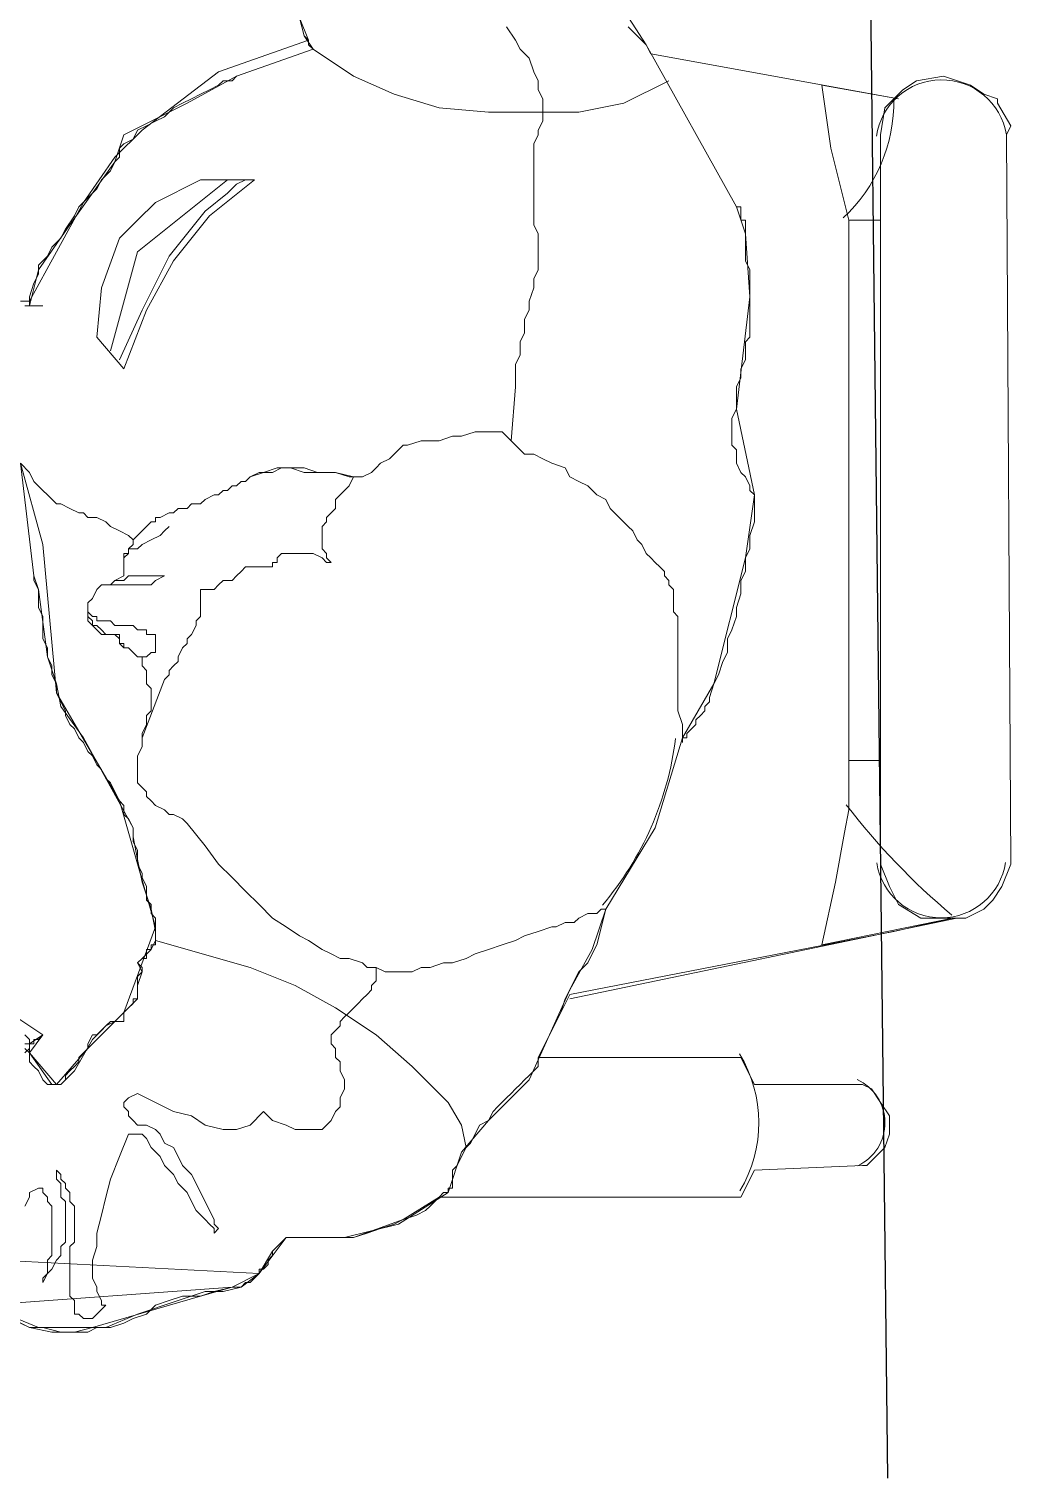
# Model space of a CAD drawing. Header units: millimetres. Extents: x 3050 to 430575, y -569542 to 36130.
# Drawn here: x 314145 to 314532, y -471389 to -470818 of the extents above; entities that cross this region are included whole.
import ezdxf

# ---------------------------------------------------------------- set-up
doc = ezdxf.new("R2010")
doc.units = ezdxf.units.MM
doc.layers.add('PDF _Геометрия', color=7, linetype='Continuous')

# ---------------------------------------------------------------- blocks, each defined once
blk = doc.blocks.new('ТХ3 4 этаж')
at = {"color": 5, "lineweight": 25}
blk.add_line((45400.7, -55766.4), (45434.8, -58730), dxfattribs=at)
at = {"layer": 'PDF _Геометрия', "color": 5, "lineweight": 0}
for points in [[(44747.2, -58366.2), (44768.5, -58380.4), (44757.9, -58387.5), (44757.9, -58394.6), (44775.6, -58419.5), (44782.7, -58419.5), (44793.4, -58408.8), (44807.6, -58384), (44818.2, -58373.3), (44825.3, -58369.8), (44832.4, -58369.8), (44832.4, -58362.7), (44843.1, -58352), (44843.1, -58341.3), (44846.7, -58330.7), (44843.1, -58323.6), (44846.7, -58320), (44853.8, -58312.9), (44857.3, -58305.8), (44857.3, -58298.7), (44853.8, -58281), (44846.7, -58259.7), (44843.1, -58241.9), (44839.6, -58224.1), (44839.6, -58217), (44800.5, -58146), (44782.7, -58121.1), (44779.2, -58103.4), (44772.1, -58082.1), (44765, -58028.8), (44761.4, -58018.1), (44750.8, -57929.3)], [(44754.3, -57805), (44757.9, -57805), (44765, -57776.6), (44789.8, -57741.1), (44825.3, -57691.4), (44832.4, -57670.1), (44882.2, -57645.2), (44921.2, -57623.9), (44981.6, -57602.6), (44974.5, -57591.9), (44971, -57577.7)], [(45230.2, -57584.8), (45244.4, -57599), (45248, -57606.1), (45443.3, -57641.7), (45383, -57631), (45390.1, -57680.7), (45404.3, -57737.6), (45429.1, -57737.6), (45429.1, -57670.1), (45432.7, -57648.8), (45446.9, -57634.6), (45457.5, -57627.5), (45478.9, -57623.9), (45500.2, -57631), (45510.8, -57638.1), (45521.5, -57641.7), (45521.5, -57645.2), (45532.1, -57663), (45528.6, -57670.1), (45532.1, -58245.5), (45525, -58263.2), (45517.9, -58273.9), (45510.8, -58281), (45496.6, -58288.1), (45475.3, -58288.1), (45461.1, -58288.1), (45443.3, -58277.4), (45436.2, -58263.2), (45429.1, -58245.5), (45429.1, -58231.2), (45429.1, -58163.8), (45404.3, -58163.8), (45404.3, -58202.8), (45400.7, -58220.6), (45393.6, -58259.7), (45383, -58309.4), (45486, -58288.1), (45439.8, -58298.7), (45184.1, -58348.5), (45169.9, -58376.9), (45159.2, -58398.2), (45319, -58398.2), (45329.7, -58419.5), (45414.9, -58419.5), (45422, -58423), (45429.1, -58433.7), (45436.2, -58444.3), (45436.2, -58458.6), (45432.7, -58469.2), (45425.6, -58476.3), (45418.5, -58483.4), (45414.9, -58483.4), (45329.7, -58487), (45319, -58508.3), (45081.1, -58508.3), (45052.7, -58526), (45013.6, -58540.2), (44967.4, -58540.2), (44960.3, -58540.2), (44949.7, -58550.9), (44939, -58568.7), (44924.8, -58579.3), (44910.6, -58582.9), (44896.4, -58582.9), (44875.1, -58590), (44843.1, -58600.6), (44818.2, -58611.3), (44807.6, -58611.3), (44793.4, -58614.8), (44775.6, -58614.8), (44757.9, -58611.3), (44750.8, -58607.7)], [(45205.4, -57538.7), (45244.4, -57599), (45315.5, -57726.9), (45322.6, -57748.2), (45326.1, -57797.9), (45315.5, -57886.7), (45329.7, -57954.2), (45322.6, -58003.9), (45297.7, -58103.4), (45272.9, -58146), (45251.5, -58217), (45212.5, -58281), (45201.8, -58312.9), (45184.1, -58344.9), (45152.1, -58415.9), (45120.1, -58447.9), (45098.8, -58472.8), (45088.2, -58504.7), (45049.1, -58529.6), (45006.5, -58540.2), (44960.3, -58540.2), (44939, -58568.7), (44917.7, -58579.3), (44892.8, -58586.4), (44807.6, -58611.3), (44765, -58611.3), (44722.3, -58593.5)], [(44747.2, -58366.2), (44768.5, -58380.4), (44757.9, -58394.6), (44779.2, -58419.5), (44804, -58391.1), (44832.4, -58362.7), (44857.3, -58295.2), (44828.9, -58195.7), (44779.2, -58110.5), (44768.5, -57993.3), (44750.8, -57929.3)], [(44750.8, -57801.5), (44757.9, -57801.5), (44800.5, -57723.4), (44825.3, -57687.8), (44846.7, -57666.5), (44907, -57620.4), (44978.1, -57595.5), (44971, -57577.7)], [(44931.9, -57940), (44942.6, -57936.5), (44953.2, -57932.9), (44963.9, -57932.9), (44974.5, -57936.5), (44988.7, -57936.5), (44999.4, -57936.5), (45010, -57940), (45020.7, -57940), (45027.8, -57936.5), (45031.3, -57932.9), (45034.9, -57929.3), (45042, -57925.8), (45045.6, -57922.2), (45049.1, -57918.7), (45052.7, -57915.1), (45056.2, -57915.1), (45066.9, -57911.6), (45074, -57911.6), (45081.1, -57911.6), (45091.7, -57908), (45098.8, -57908), (45109.5, -57904.5), (45120.1, -57904.5), (45127.2, -57904.5), (45130.8, -57904.5), (45134.3, -57908), (45137.9, -57911.6), (45141.4, -57915.1), (45145, -57918.7), (45148.5, -57922.2), (45152.1, -57922.2), (45155.7, -57922.2), (45162.8, -57925.8), (45169.9, -57929.3), (45180.5, -57932.9), (45184.1, -57940), (45191.2, -57943.6), (45198.3, -57947.1), (45205.4, -57954.2), (45212.5, -57957.8), (45216, -57964.9), (45223.1, -57972), (45230.2, -57979.1), (45233.8, -57982.6), (45237.3, -57989.7), (45240.9, -57993.3), (45244.4, -58000.4), (45248, -58003.9), (45251.5, -58007.5), (45255.1, -58011), (45258.7, -58014.6), (45258.7, -58018.1), (45262.2, -58021.7), (45262.2, -58025.2), (45265.8, -58028.8), (45265.8, -58032.3), (45265.8, -58035.9), (45265.8, -58043), (45265.8, -58046.6), (45269.3, -58050.1), (45269.3, -58057.2), (45269.3, -58060.8), (45269.3, -58067.9), (45269.3, -58071.4), (45269.3, -58078.5), (45269.3, -58089.2), (45269.3, -58096.3), (45269.3, -58103.4), (45269.3, -58114), (45269.3, -58124.7), (45272.9, -58135.3), (45272.9, -58146), (45272.9, -58149.6), (45272.9, -58146), (45276.4, -58146), (45276.4, -58142.5), (45280, -58138.9), (45283.5, -58135.3), (45283.5, -58131.8), (45287.1, -58128.2), (45290.6, -58124.7), (45290.6, -58121.1), (45294.2, -58117.6), (45294.2, -58114), (45297.7, -58103.4), (45301.3, -58096.3), (45304.8, -58085.6), (45308.4, -58078.5), (45308.4, -58067.9), (45311.9, -58060.8), (45315.5, -58050.1), (45315.5, -58043), (45319, -58032.3), (45319, -58021.7), (45322.6, -58014.6), (45322.6, -58003.9), (45326.1, -57996.8), (45326.1, -57986.2), (45329.7, -57975.5), (45329.7, -57968.4), (45329.7, -57964.9), (45329.7, -57961.3), (45329.7, -57954.2), (45326.1, -57950.7), (45326.1, -57947.1), (45322.6, -57940), (45319, -57936.5), (45315.5, -57929.3), (45315.5, -57925.8), (45315.5, -57918.7), (45311.9, -57915.1), (45311.9, -57908), (45311.9, -57904.5), (45311.9, -57897.4), (45311.9, -57893.8), (45315.5, -57886.7), (45315.5, -57883.2), (45315.5, -57879.6), (45315.5, -57872.5), (45315.5, -57869), (45319, -57861.9), (45319, -57858.3), (45319, -57854.8), (45322.6, -57847.7), (45322.6, -57844.1), (45322.6, -57837), (45322.6, -57833.5), (45326.1, -57829.9), (45326.1, -57822.8), (45326.1, -57819.2), (45326.1, -57812.1), (45326.1, -57808.6), (45326.1, -57801.5), (45326.1, -57797.9), (45326.1, -57790.8), (45326.1, -57787.3), (45326.1, -57780.2), (45326.1, -57776.6), (45322.6, -57769.5), (45322.6, -57766), (45322.6, -57762.4), (45322.6, -57758.9), (45322.6, -57755.3), (45322.6, -57751.8), (45322.6, -57748.2), (45322.6, -57744.7), (45322.6, -57741.1), (45322.6, -57737.6), (45319, -57737.6), (45319, -57734), (45319, -57730.5), (45319, -57726.9), (45315.5, -57726.9), (45244.4, -57599), (45230.2, -57584.8)], [(45230.2, -57584.8), (45244.4, -57599), (45315.5, -57726.9), (45319, -57726.9), (45319, -57730.5), (45319, -57734), (45319, -57737.6), (45322.6, -57737.6), (45322.6, -57741.1), (45322.6, -57744.7), (45322.6, -57748.2), (45322.6, -57751.8), (45322.6, -57755.3), (45322.6, -57758.9), (45322.6, -57762.4), (45322.6, -57766), (45322.6, -57769.5), (45326.1, -57776.6), (45326.1, -57780.2), (45326.1, -57787.3), (45326.1, -57790.8), (45326.1, -57797.9), (45326.1, -57801.5), (45326.1, -57808.6), (45326.1, -57812.1), (45326.1, -57819.2), (45326.1, -57822.8), (45326.1, -57829.9), (45322.6, -57833.5), (45322.6, -57837), (45322.6, -57844.1), (45322.6, -57847.7), (45319, -57854.8), (45319, -57858.3), (45319, -57861.9), (45315.5, -57869), (45315.5, -57872.5), (45315.5, -57879.6), (45315.5, -57883.2), (45315.5, -57886.7), (45311.9, -57893.8), (45311.9, -57897.4), (45311.9, -57904.5), (45311.9, -57908), (45311.9, -57915.1), (45315.5, -57918.7), (45315.5, -57925.8), (45315.5, -57929.3), (45319, -57936.5), (45322.6, -57940), (45326.1, -57947.1), (45326.1, -57950.7), (45329.7, -57954.2), (45329.7, -57961.3), (45329.7, -57964.9), (45329.7, -57968.4), (45329.7, -57975.5), (45326.1, -57986.2), (45326.1, -57996.8), (45322.6, -58003.9), (45322.6, -58014.6), (45319, -58021.7), (45319, -58032.3), (45315.5, -58043), (45315.5, -58050.1), (45311.9, -58060.8), (45308.4, -58067.9), (45308.4, -58078.5), (45304.8, -58085.6), (45301.3, -58096.3), (45297.7, -58103.4), (45294.2, -58114), (45294.2, -58117.6), (45290.6, -58121.1), (45290.6, -58124.7), (45287.1, -58128.2), (45283.5, -58131.8), (45283.5, -58135.3), (45280, -58138.9), (45276.4, -58142.5), (45276.4, -58146), (45272.9, -58146), (45272.9, -58149.6), (45272.9, -58146), (45272.9, -58135.3), (45269.3, -58124.7), (45269.3, -58114), (45269.3, -58103.4), (45269.3, -58096.3), (45269.3, -58089.2), (45269.3, -58078.5), (45269.3, -58071.4), (45269.3, -58067.9), (45269.3, -58060.8), (45269.3, -58057.2), (45269.3, -58050.1), (45265.8, -58046.6), (45265.8, -58043), (45265.8, -58035.9), (45265.8, -58032.3), (45265.8, -58028.8), (45262.2, -58025.2), (45262.2, -58021.7), (45258.7, -58018.1), (45258.7, -58014.6), (45255.1, -58011), (45251.5, -58007.5), (45248, -58003.9), (45244.4, -58000.4), (45240.9, -57993.3), (45237.3, -57989.7), (45233.8, -57982.6), (45230.2, -57979.1), (45223.1, -57972), (45216, -57964.9), (45212.5, -57957.8), (45205.4, -57954.2), (45198.3, -57947.1), (45191.2, -57943.6), (45184.1, -57940), (45180.5, -57932.9), (45169.9, -57929.3), (45162.8, -57925.8), (45155.7, -57922.2), (45152.1, -57922.2), (45148.5, -57922.2), (45145, -57918.7), (45141.4, -57915.1), (45137.9, -57911.6), (45134.3, -57908), (45130.8, -57904.5), (45127.2, -57904.5), (45120.1, -57904.5), (45109.5, -57904.5), (45098.8, -57908), (45091.7, -57908), (45081.1, -57911.6), (45074, -57911.6), (45066.9, -57911.6), (45056.2, -57915.1), (45052.7, -57915.1), (45049.1, -57918.7), (45045.6, -57922.2), (45042, -57925.8), (45034.9, -57929.3), (45031.3, -57932.9), (45027.8, -57936.5), (45020.7, -57940), (45010, -57940), (44999.4, -57936.5), (44988.7, -57936.5), (44974.5, -57936.5), (44963.9, -57932.9), (44953.2, -57932.9), (44942.6, -57936.5)], [(45137.9, -57911.6), (45141.4, -57869), (45141.4, -57858.3), (45141.4, -57851.2), (45145, -57844.1), (45145, -57833.5), (45148.5, -57826.4), (45148.5, -57815.7), (45152.1, -57808.6), (45152.1, -57801.5), (45155.7, -57790.8), (45155.7, -57783.7), (45159.2, -57776.6), (45159.2, -57769.5), (45159.2, -57766), (45159.2, -57762.4), (45159.2, -57758.9), (45159.2, -57751.8), (45159.2, -57748.2), (45155.7, -57741.1), (45155.7, -57734), (45155.7, -57730.5), (45155.7, -57723.4), (45155.7, -57712.7), (45155.7, -57705.6), (45155.7, -57698.5), (45155.7, -57691.4), (45155.7, -57684.3), (45155.7, -57677.2), (45159.2, -57670.1), (45159.2, -57666.5), (45162.8, -57659.4), (45162.8, -57655.9), (45162.8, -57652.3), (45162.8, -57648.8), (45162.8, -57645.2), (45162.8, -57641.7), (45159.2, -57634.6), (45159.2, -57627.5), (45155.7, -57620.4), (45152.1, -57609.7), (45145, -57602.6), (45141.4, -57595.5), (45134.3, -57584.8)], [(45262.2, -57627.5), (45226.7, -57645.2), (45191.2, -57652.3), (45120.1, -57652.3), (45081.1, -57648.8), (45045.6, -57638.1), (45013.6, -57623.9), (44981.6, -57602.6), (44978.1, -57599), (44978.1, -57595.5), (44974.5, -57591.9), (44978.1, -57595.5), (44978.1, -57599), (44981.6, -57602.6), (44921.2, -57623.9), (44917.7, -57627.5), (44910.6, -57627.5)], [(45443.3, -57641.7), (45248, -57606.1)], [(44921.2, -57623.9), (44917.7, -57627.5), (44910.6, -57627.5), (44907, -57631), (44899.9, -57634.6), (44892.8, -57638.1), (44885.7, -57641.7), (44878.6, -57645.2), (44871.5, -57648.8), (44864.4, -57655.9), (44857.3, -57659.4), (44850.2, -57663), (44843.1, -57666.5), (44839.6, -57673.6), (44832.4, -57677.2), (44828.9, -57680.7), (44828.9, -57687.8), (44825.3, -57691.4), (44821.8, -57698.5), (44814.7, -57705.6), (44811.1, -57712.7), (44804, -57719.8), (44796.9, -57726.9), (44793.4, -57734), (44786.3, -57744.7), (44782.7, -57751.8), (44775.6, -57758.9), (44772.1, -57766), (44765, -57773.1), (44765, -57780.2), (44761.4, -57787.3), (44757.9, -57797.9), (44757.9, -57805), (44761.4, -57805), (44765, -57805), (44768.5, -57805), (44765, -57805), (44761.4, -57805), (44757.9, -57805), (44757.9, -57797.9), (44761.4, -57787.3), (44765, -57780.2), (44765, -57773.1), (44772.1, -57766), (44775.6, -57758.9), (44782.7, -57751.8), (44786.3, -57744.7), (44793.4, -57734), (44796.9, -57726.9), (44804, -57719.8), (44811.1, -57712.7), (44814.7, -57705.6), (44821.8, -57698.5), (44825.3, -57691.4), (44828.9, -57687.8), (44828.9, -57680.7), (44832.4, -57677.2), (44839.6, -57673.6), (44843.1, -57666.5), (44850.2, -57663), (44857.3, -57659.4), (44864.4, -57655.9), (44871.5, -57648.8), (44878.6, -57645.2), (44885.7, -57641.7), (44892.8, -57638.1), (44899.9, -57634.6), (44907, -57631)], [(45429.1, -58245.5), (45429.1, -57670.1)], [(44914.1, -57705.6), (44843.1, -57762.4), (44821.8, -57840.6)], [(44928.3, -57705.6), (44921.2, -57709.1), (44914.1, -57716.2), (44896.4, -57730.5), (44868, -57766), (44846.7, -57808.6), (44828.9, -57847.7)], [(45404.3, -58202.8), (45404.3, -57737.6)], [(44747.2, -58366.2), (44768.5, -58380.4), (44765, -58384), (44761.4, -58384), (44761.4, -58387.5), (44757.9, -58387.5), (44754.3, -58387.5)], [(44754.3, -58391.1), (44757.9, -58394.6), (44757.9, -58401.7), (44761.4, -58405.3), (44765, -58408.8), (44768.5, -58415.9), (44772.1, -58419.5), (44775.6, -58419.5), (44782.7, -58419.5), (44786.3, -58415.9), (44786.3, -58412.4), (44789.8, -58408.8), (44793.4, -58405.3), (44796.9, -58401.7), (44796.9, -58398.2), (44800.5, -58394.6), (44804, -58391.1), (44804, -58387.5), (44807.6, -58380.4), (44811.1, -58380.4), (44814.7, -58376.9), (44818.2, -58373.3), (44821.8, -58369.8), (44828.9, -58369.8), (44832.4, -58369.8), (44832.4, -58366.2), (44832.4, -58362.7), (44836, -58359.1), (44839.6, -58355.6), (44839.6, -58352), (44843.1, -58352), (44843.1, -58348.5), (44843.1, -58344.9), (44843.1, -58341.3), (44843.1, -58337.8), (44843.1, -58334.2), (44846.7, -58330.7), (44846.7, -58327.1), (44843.1, -58323.6), (44846.7, -58320), (44850.2, -58320), (44850.2, -58316.5), (44850.2, -58312.9), (44853.8, -58312.9), (44853.8, -58309.4), (44857.3, -58309.4), (44857.3, -58305.8), (44857.3, -58298.7), (44857.3, -58295.2), (44857.3, -58288.1), (44853.8, -58284.5), (44853.8, -58277.4), (44850.2, -58273.9), (44850.2, -58266.8), (44850.2, -58263.2), (44846.7, -58256.1), (44846.7, -58252.6), (44843.1, -58245.5), (44843.1, -58238.3), (44843.1, -58234.8), (44839.6, -58227.7), (44839.6, -58224.1), (44839.6, -58217), (44836, -58209.9), (44832.4, -58206.4), (44832.4, -58199.3), (44828.9, -58195.7), (44825.3, -58188.6), (44821.8, -58181.5), (44818.2, -58178), (44814.7, -58170.9), (44811.1, -58167.3), (44807.6, -58160.2), (44804, -58156.7), (44800.5, -58149.6), (44796.9, -58146), (44793.4, -58138.9), (44789.8, -58135.3), (44786.3, -58128.2), (44786.3, -58124.7), (44782.7, -58117.6), (44779.2, -58110.5), (44779.2, -58103.4), (44775.6, -58096.3), (44775.6, -58089.2), (44772.1, -58082.1), (44772.1, -58075), (44768.5, -58067.9), (44768.5, -58057.2), (44768.5, -58050.1), (44765, -58043), (44765, -58035.9), (44765, -58028.8), (44761.4, -58021.7), (44761.4, -58018.1), (44750.8, -57929.3), (44757.9, -57936.5), (44761.4, -57943.6), (44768.5, -57950.7), (44772.1, -57954.2), (44779.2, -57961.3), (44782.7, -57961.3), (44789.8, -57964.9), (44796.9, -57968.4), (44800.5, -57968.4), (44804, -57972), (44811.1, -57972), (44818.2, -57975.5), (44821.8, -57979.1), (44828.9, -57982.6), (44836, -57986.2), (44839.6, -57989.7), (44839.6, -57993.3), (44836, -57996.8), (44836, -58000.4), (44832.4, -58000.4), (44832.4, -58003.9), (44832.4, -58007.5), (44832.4, -58011), (44832.4, -58014.6), (44832.4, -58018.1), (44825.3, -58021.7), (44821.8, -58025.2), (44814.7, -58025.2), (44811.1, -58028.8), (44807.6, -58035.9), (44804, -58039.5), (44804, -58043), (44804, -58046.6), (44804, -58053.7), (44807.6, -58057.2), (44811.1, -58060.8), (44814.7, -58064.3), (44818.2, -58064.3), (44821.8, -58064.3), (44825.3, -58064.3), (44828.9, -58067.9), (44828.9, -58071.4), (44832.4, -58075), (44836, -58075), (44839.6, -58078.5), (44843.1, -58082.1), (44846.7, -58082.1), (44846.7, -58089.2), (44850.2, -58092.7), (44850.2, -58096.3), (44850.2, -58099.8), (44850.2, -58103.4), (44853.8, -58106.9), (44853.8, -58110.5), (44853.8, -58117.6), (44853.8, -58121.1), (44853.8, -58124.7), (44850.2, -58128.2), (44850.2, -58131.8), (44850.2, -58135.3), (44846.7, -58142.5), (44846.7, -58146), (44846.7, -58153.1), (44843.1, -58160.2), (44843.1, -58167.3), (44843.1, -58170.9), (44843.1, -58174.4), (44843.1, -58181.5), (44846.7, -58185.1), (44850.2, -58188.6), (44850.2, -58192.2), (44853.8, -58195.7), (44857.3, -58199.3), (44864.4, -58202.8), (44868, -58206.4), (44871.5, -58206.4), (44878.6, -58209.9), (44882.2, -58213.5), (44896.4, -58231.2), (44907, -58245.5), (44917.7, -58256.1), (44928.3, -58266.8), (44939, -58277.4), (44949.7, -58288.1), (44960.3, -58295.2), (44971, -58302.3), (44978.1, -58305.8), (44988.7, -58312.9), (44995.8, -58316.5), (45002.9, -58320), (45010, -58320), (45020.7, -58323.6), (45024.2, -58327.1), (45031.3, -58327.1), (45038.4, -58330.7), (45045.6, -58330.7), (45052.7, -58330.7), (45059.8, -58330.7), (45066.9, -58327.1), (45074, -58327.1), (45084.6, -58323.6), (45091.7, -58323.6), (45102.4, -58320), (45109.5, -58316.5), (45120.1, -58312.9), (45130.8, -58309.4), (45141.4, -58305.8), (45148.5, -58302.3), (45159.2, -58298.7), (45169.9, -58295.2), (45173.4, -58295.2), (45180.5, -58291.6), (45187.6, -58291.6), (45191.2, -58288.1), (45198.3, -58284.5), (45205.4, -58284.5), (45208.9, -58281), (45212.5, -58281), (45205.4, -58309.4), (45201.8, -58316.5), (45198.3, -58323.6), (45191.2, -58330.7), (45187.6, -58337.8), (45184.1, -58344.9), (45180.5, -58352), (45177, -58362.7), (45173.4, -58369.8), (45169.9, -58376.9), (45166.3, -58384), (45162.8, -58391.1), (45159.2, -58398.2), (45159.2, -58405.3), (45155.7, -58408.8), (45152.1, -58412.4), (45148.5, -58415.9), (45145, -58419.5), (45141.4, -58423), (45137.9, -58426.6), (45134.3, -58430.1), (45127.2, -58437.2), (45123.7, -58440.8), (45120.1, -58447.9), (45113, -58451.5), (45109.5, -58458.6), (45105.9, -58465.7), (45102.4, -58469.2), (45098.8, -58476.3), (45095.3, -58483.4), (45091.7, -58487), (45091.7, -58494.1), (45091.7, -58501.2), (45088.2, -58501.2), (45088.2, -58504.7), (45084.6, -58504.7), (45081.1, -58508.3), (45074, -58515.4), (45070.4, -58518.9), (45063.3, -58522.5), (45052.7, -58526), (45045.6, -58529.6), (45034.9, -58533.1), (45024.2, -58536.7), (45013.6, -58540.2), (44999.4, -58540.2), (44988.7, -58540.2), (44974.5, -58540.2), (44960.3, -58540.2), (44956.8, -58543.8), (44953.2, -58547.3), (44949.7, -58550.9), (44949.7, -58554.4), (44946.1, -58558), (44946.1, -58561.6), (44942.6, -58565.1), (44939, -58565.1), (44939, -58568.7), (44935.4, -58572.2), (44931.9, -58575.8), (44928.3, -58575.8), (44924.8, -58579.3), (44921.2, -58579.3), (44917.7, -58579.3), (44903.5, -58582.9), (44892.8, -58586.4), (44878.6, -58586.4), (44868, -58590), (44857.3, -58593.5), (44850.2, -58600.6), (44839.6, -58604.2), (44832.4, -58607.7), (44821.8, -58611.3), (44811.1, -58611.3), (44804, -58614.8), (44793.4, -58614.8), (44782.7, -58614.8), (44768.5, -58611.3), (44757.9, -58611.3), (44743.7, -58604.2)], [(44754.3, -58380.4), (44757.9, -58384), (44757.9, -58387.5), (44757.9, -58391.1), (44754.3, -58394.6)], [(44754.3, -58515.4), (44757.9, -58508.3), (44757.9, -58504.7), (44765, -58501.2), (44768.5, -58501.2), (44768.5, -58504.7), (44772.1, -58508.3), (44772.1, -58511.8), (44775.6, -58515.4), (44775.6, -58522.5), (44775.6, -58526), (44775.6, -58533.1), (44775.6, -58536.7), (44775.6, -58543.8), (44775.6, -58547.3), (44775.6, -58554.4), (44772.1, -58558), (44772.1, -58561.6), (44772.1, -58568.7), (44768.5, -58572.2), (44768.5, -58575.8), (44772.1, -58568.7), (44775.6, -58565.1), (44779.2, -58558), (44782.7, -58554.4), (44782.7, -58547.3), (44786.3, -58543.8), (44786.3, -58536.7), (44786.3, -58529.6), (44786.3, -58526), (44786.3, -58518.9), (44786.3, -58511.8), (44782.7, -58508.3), (44782.7, -58501.2), (44782.7, -58497.6), (44779.2, -58494.1), (44779.2, -58487), (44782.7, -58490.5), (44782.7, -58494.1), (44786.3, -58497.6), (44786.3, -58501.2), (44789.8, -58504.7), (44789.8, -58508.3), (44789.8, -58511.8), (44793.4, -58515.4), (44793.4, -58518.9), (44793.4, -58522.5), (44793.4, -58529.6), (44793.4, -58533.1), (44793.4, -58536.7), (44793.4, -58543.8), (44789.8, -58547.3), (44789.8, -58554.4), (44789.8, -58558), (44789.8, -58561.6), (44789.8, -58565.1), (44789.8, -58572.2), (44789.8, -58575.8), (44789.8, -58582.9), (44789.8, -58586.4), (44793.4, -58590), (44793.4, -58597.1), (44793.4, -58600.6), (44796.9, -58600.6), (44800.5, -58604.2), (44804, -58604.2), (44807.6, -58604.2), (44811.1, -58600.6), (44814.7, -58597.1), (44818.2, -58593.5), (44814.7, -58593.5), (44814.7, -58590), (44811.1, -58582.9), (44811.1, -58579.3), (44807.6, -58572.2), (44807.6, -58565.1), (44807.6, -58558), (44811.1, -58547.3), (44811.1, -58536.7), (44814.7, -58522.5), (44818.2, -58508.3), (44821.8, -58494.1), (44828.9, -58476.3), (44836, -58458.6), (44843.1, -58458.6), (44846.7, -58458.6), (44850.2, -58462.1), (44853.8, -58469.2), (44860.9, -58476.3), (44864.4, -58483.4), (44871.5, -58490.5), (44875.1, -58497.6), (44882.2, -58504.7), (44885.7, -58511.8), (44889.3, -58518.9), (44896.4, -58526), (44899.9, -58529.6), (44903.5, -58533.1), (44903.5, -58536.7), (44907, -58533.1), (44903.5, -58529.6), (44903.5, -58526), (44899.9, -58518.9), (44896.4, -58511.8), (44892.8, -58504.7), (44889.3, -58497.6), (44885.7, -58490.5), (44878.6, -58483.4), (44875.1, -58476.3), (44871.5, -58469.2), (44864.4, -58465.7), (44860.9, -58458.6), (44857.3, -58455), (44850.2, -58451.5), (44846.7, -58451.5), (44843.1, -58451.5), (44839.6, -58447.9), (44836, -58444.3), (44836, -58440.8), (44832.4, -58437.2), (44832.4, -58433.7), (44836, -58430.1), (44843.1, -58426.6), (44857.3, -58433.7), (44871.5, -58440.8), (44885.7, -58444.3), (44896.4, -58451.5), (44910.6, -58455), (44921.2, -58455), (44931.9, -58451.5), (44942.6, -58440.8), (44949.7, -58447.9), (44960.3, -58451.5), (44967.4, -58455), (44974.5, -58455), (44981.6, -58455), (44988.7, -58455), (44992.3, -58451.5), (44995.8, -58447.9), (44999.4, -58440.8), (45002.9, -58437.2), (45002.9, -58430.1), (45006.5, -58423), (45006.5, -58415.9), (45002.9, -58408.8), (45002.9, -58401.7), (44999.4, -58398.2), (44999.4, -58391.1), (44995.8, -58387.5), (44995.8, -58380.4), (44999.4, -58376.9), (45002.9, -58373.3), (45002.9, -58369.8), (45006.5, -58366.2), (45010, -58362.7), (45017.1, -58355.6), (45020.7, -58352), (45024.2, -58348.5), (45027.8, -58344.9), (45027.8, -58341.3), (45031.3, -58337.8), (45031.3, -58330.7), (45031.3, -58327.1), (45038.4, -58330.7), (45045.6, -58330.7), (45052.7, -58330.7), (45059.8, -58330.7), (45066.9, -58327.1), (45074, -58327.1), (45084.6, -58323.6), (45091.7, -58323.6), (45102.4, -58320), (45109.5, -58316.5), (45120.1, -58312.9), (45130.8, -58309.4), (45141.4, -58305.8), (45148.5, -58302.3), (45159.2, -58298.7), (45169.9, -58295.2), (45173.4, -58295.2), (45180.5, -58291.6), (45187.6, -58291.6), (45191.2, -58288.1), (45198.3, -58284.5), (45205.4, -58284.5), (45208.9, -58281), (45212.5, -58281), (45205.4, -58309.4), (45201.8, -58316.5), (45198.3, -58323.6), (45191.2, -58330.7), (45187.6, -58337.8), (45184.1, -58344.9), (45180.5, -58352), (45177, -58362.7), (45173.4, -58369.8), (45169.9, -58376.9), (45166.3, -58384), (45162.8, -58391.1), (45159.2, -58398.2), (45159.2, -58405.3), (45155.7, -58408.8), (45152.1, -58412.4), (45148.5, -58415.9), (45145, -58419.5), (45141.4, -58423), (45137.9, -58426.6), (45134.3, -58430.1), (45127.2, -58437.2), (45123.7, -58440.8), (45120.1, -58447.9), (45113, -58451.5), (45109.5, -58458.6), (45105.9, -58465.7), (45102.4, -58469.2), (45098.8, -58476.3), (45095.3, -58483.4), (45091.7, -58487), (45091.7, -58494.1), (45091.7, -58501.2), (45088.2, -58501.2), (45088.2, -58504.7), (45084.6, -58504.7), (45081.1, -58508.3), (45074, -58515.4), (45070.4, -58518.9), (45063.3, -58522.5), (45052.7, -58526), (45045.6, -58529.6), (45034.9, -58533.1), (45024.2, -58536.7), (45013.6, -58540.2), (44999.4, -58540.2), (44988.7, -58540.2), (44974.5, -58540.2), (44960.3, -58540.2), (44956.8, -58543.8), (44953.2, -58547.3), (44949.7, -58550.9), (44949.7, -58554.4), (44946.1, -58558), (44946.1, -58561.6), (44942.6, -58565.1), (44939, -58565.1), (44939, -58568.7), (44935.4, -58572.2), (44931.9, -58575.8), (44928.3, -58575.8), (44924.8, -58579.3), (44921.2, -58579.3), (44917.7, -58579.3), (44903.5, -58582.9), (44892.8, -58586.4), (44878.6, -58586.4), (44868, -58590), (44857.3, -58593.5), (44850.2, -58600.6), (44839.6, -58604.2), (44832.4, -58607.7), (44821.8, -58611.3), (44811.1, -58611.3), (44804, -58614.8), (44793.4, -58614.8), (44782.7, -58614.8), (44768.5, -58611.3), (44757.9, -58611.3), (44743.7, -58604.2)], [(45489.5, -58288.1), (45184.1, -58352)], [(44857.3, -58305.8), (44931.9, -58327.1), (44967.4, -58341.3), (44999.4, -58359.1), (45031.3, -58380.4), (45059.8, -58405.3), (45088.2, -58433.7), (45098.8, -58451.5), (45102.4, -58469.2)], [(45319, -58398.2), (45159.2, -58398.2)], [(45414.9, -58419.5), (45329.7, -58419.5)], [(45414.9, -58483.4), (45329.7, -58487)], [(45319, -58508.3), (45081.1, -58508.3)], [(44662, -58554.4), (44939, -58568.7)], [(44722.3, -58593.5), (44917.7, -58579.3)]]:
    blk.add_lwpolyline(points, dxfattribs=at)
blk.add_lwpolyline([(45532.1, -58245.5), (45528.6, -57670.1, 0.856924), (45426, -57671.3)], format="xyb", dxfattribs=at)
for points in [[(44892.8, -57705.6), (44935.4, -57705.6), (44899.9, -57734), (44871.5, -57769.5), (44850.2, -57808.6), (44832.4, -57854.8), (44811.1, -57829.9), (44814.7, -57790.8), (44828.9, -57751.8), (44843.1, -57737.6), (44857.3, -57723.4)], [(44839.6, -57989.7), (44843.1, -57986.2), (44846.7, -57982.6), (44850.2, -57979.1), (44853.8, -57975.5), (44857.3, -57975.5), (44857.3, -57972), (44860.9, -57972), (44868, -57968.4), (44871.5, -57968.4), (44875.1, -57964.9), (44882.2, -57964.9), (44885.7, -57961.3), (44892.8, -57961.3), (44896.4, -57957.8), (44903.5, -57954.2), (44907, -57954.2), (44910.6, -57950.7), (44914.1, -57950.7), (44917.7, -57947.1), (44921.2, -57947.1), (44924.8, -57943.6), (44928.3, -57943.6), (44931.9, -57940), (44939, -57936.5), (44949.7, -57936.5), (44956.8, -57932.9), (44963.9, -57932.9), (44974.5, -57932.9), (44985.2, -57936.5), (44999.4, -57936.5), (45013.6, -57940), (45010, -57947.1), (45006.5, -57950.7), (45002.9, -57954.2), (44999.4, -57957.8), (44999.4, -57964.9), (44995.8, -57968.4), (44992.3, -57972), (44992.3, -57975.5), (44988.7, -57979.1), (44988.7, -57982.6), (44988.7, -57986.2), (44988.7, -57989.7), (44988.7, -57993.3), (44988.7, -57996.8), (44992.3, -58000.4), (44992.3, -58003.9), (44995.8, -58007.5), (44992.3, -58007.5), (44988.7, -58003.9), (44981.6, -58000.4), (44978.1, -58000.4), (44956.8, -58000.4), (44953.2, -58003.9), (44953.2, -58007.5), (44949.7, -58007.5), (44949.7, -58011), (44946.1, -58011), (44942.6, -58011), (44939, -58011), (44935.4, -58011), (44928.3, -58011), (44924.8, -58014.6), (44921.2, -58018.1), (44917.7, -58021.7), (44910.6, -58021.7), (44907, -58025.2), (44903.5, -58028.8), (44899.9, -58028.8), (44892.8, -58028.8), (44892.8, -58035.9), (44892.8, -58039.5), (44892.8, -58046.6), (44892.8, -58050.1), (44889.3, -58053.7), (44889.3, -58057.2), (44885.7, -58064.3), (44882.2, -58067.9), (44882.2, -58071.4), (44878.6, -58075), (44875.1, -58082.1), (44875.1, -58085.6), (44871.5, -58089.2), (44868, -58092.7), (44868, -58096.3), (44864.4, -58099.8), (44846.7, -58146), (44846.7, -58142.5), (44850.2, -58135.3), (44850.2, -58131.8), (44850.2, -58128.2), (44853.8, -58124.7), (44853.8, -58121.1), (44853.8, -58117.6), (44853.8, -58110.5), (44853.8, -58106.9), (44850.2, -58103.4), (44850.2, -58099.8), (44850.2, -58096.3), (44850.2, -58092.7), (44846.7, -58089.2), (44846.7, -58082.1), (44843.1, -58082.1), (44839.6, -58078.5), (44836, -58075), (44832.4, -58075), (44828.9, -58071.4), (44828.9, -58067.9), (44825.3, -58064.3), (44821.8, -58064.3), (44818.2, -58064.3), (44814.7, -58064.3), (44811.1, -58060.8), (44807.6, -58057.2), (44804, -58053.7), (44804, -58046.6), (44804, -58043), (44804, -58039.5), (44807.6, -58035.9), (44811.1, -58028.8), (44814.7, -58025.2), (44821.8, -58025.2), (44825.3, -58021.7), (44832.4, -58018.1), (44832.4, -58014.6), (44832.4, -58011), (44832.4, -58007.5), (44832.4, -58003.9), (44832.4, -58000.4), (44836, -58000.4), (44836, -57996.8), (44839.6, -57993.3)], [(44839.6, -57989.7), (44843.1, -57986.2), (44846.7, -57982.6), (44850.2, -57979.1), (44853.8, -57975.5), (44857.3, -57975.5), (44857.3, -57972), (44860.9, -57972), (44868, -57968.4), (44871.5, -57968.4), (44875.1, -57964.9), (44882.2, -57964.9), (44885.7, -57961.3), (44892.8, -57961.3), (44896.4, -57957.8), (44903.5, -57954.2), (44907, -57954.2), (44910.6, -57950.7), (44914.1, -57950.7), (44917.7, -57947.1), (44921.2, -57947.1), (44924.8, -57943.6), (44928.3, -57943.6), (44931.9, -57940), (44939, -57936.5), (44949.7, -57936.5), (44956.8, -57932.9), (44963.9, -57932.9), (44974.5, -57932.9), (44985.2, -57936.5), (44999.4, -57936.5), (45013.6, -57940), (45010, -57947.1), (45006.5, -57950.7), (45002.9, -57954.2), (44999.4, -57957.8), (44999.4, -57964.9), (44995.8, -57968.4), (44992.3, -57972), (44992.3, -57975.5), (44988.7, -57979.1), (44988.7, -57982.6), (44988.7, -57986.2), (44988.7, -57989.7), (44988.7, -57993.3), (44988.7, -57996.8), (44992.3, -58000.4), (44992.3, -58003.9), (44995.8, -58007.5), (44992.3, -58007.5), (44988.7, -58003.9), (44981.6, -58000.4), (44978.1, -58000.4), (44956.8, -58000.4), (44953.2, -58003.9), (44953.2, -58007.5), (44949.7, -58007.5), (44949.7, -58011), (44946.1, -58011), (44942.6, -58011), (44939, -58011), (44935.4, -58011), (44928.3, -58011), (44924.8, -58014.6), (44921.2, -58018.1), (44917.7, -58021.7), (44910.6, -58021.7), (44907, -58025.2), (44903.5, -58028.8), (44899.9, -58028.8), (44892.8, -58028.8), (44892.8, -58035.9), (44892.8, -58039.5), (44892.8, -58046.6), (44892.8, -58050.1), (44889.3, -58053.7), (44889.3, -58057.2), (44885.7, -58064.3), (44882.2, -58067.9), (44882.2, -58071.4), (44878.6, -58075), (44875.1, -58082.1), (44875.1, -58085.6), (44871.5, -58089.2), (44868, -58092.7), (44868, -58096.3), (44864.4, -58099.8), (44846.7, -58146), (44846.7, -58142.5), (44850.2, -58135.3), (44850.2, -58131.8), (44850.2, -58128.2), (44853.8, -58124.7), (44853.8, -58121.1), (44853.8, -58117.6), (44853.8, -58110.5), (44853.8, -58106.9), (44850.2, -58103.4), (44850.2, -58099.8), (44850.2, -58096.3), (44850.2, -58092.7), (44846.7, -58089.2), (44846.7, -58082.1), (44843.1, -58082.1), (44839.6, -58078.5), (44836, -58075), (44832.4, -58075), (44828.9, -58071.4), (44828.9, -58067.9), (44825.3, -58064.3), (44821.8, -58064.3), (44818.2, -58064.3), (44814.7, -58064.3), (44811.1, -58060.8), (44807.6, -58057.2), (44804, -58053.7), (44804, -58046.6), (44804, -58043), (44804, -58039.5), (44807.6, -58035.9), (44811.1, -58028.8), (44814.7, -58025.2), (44821.8, -58025.2), (44825.3, -58021.7), (44832.4, -58018.1), (44832.4, -58014.6), (44832.4, -58011), (44832.4, -58007.5), (44832.4, -58003.9), (44832.4, -58000.4), (44836, -58000.4), (44836, -57996.8), (44839.6, -57993.3)], [(44832.4, -58003.9), (44836, -58000.4), (44836, -57996.8), (44843.1, -57996.8), (44846.7, -57993.3), (44853.8, -57989.7), (44860.9, -57986.2), (44864.4, -57982.6), (44868, -57979.1), (44864.4, -57982.6), (44860.9, -57986.2), (44853.8, -57989.7), (44846.7, -57993.3), (44843.1, -57996.8), (44836, -57996.8), (44836, -58000.4)], [(44864.4, -58018.1), (44836, -58018.1), (44832.4, -58021.7), (44825.3, -58021.7), (44821.8, -58025.2), (44825.3, -58025.2), (44832.4, -58025.2), (44836, -58025.2), (44843.1, -58025.2), (44846.7, -58025.2), (44853.8, -58025.2), (44857.3, -58021.7)], [(44857.3, -58078.5), (44857.3, -58064.3), (44850.2, -58064.3), (44850.2, -58060.8), (44846.7, -58060.8), (44843.1, -58060.8), (44839.6, -58057.2), (44836, -58057.2), (44828.9, -58057.2), (44825.3, -58057.2), (44821.8, -58053.7), (44814.7, -58053.7), (44811.1, -58053.7), (44811.1, -58050.1), (44807.6, -58050.1), (44804, -58046.6), (44804, -58043), (44804, -58046.6), (44804, -58050.1), (44807.6, -58053.7), (44807.6, -58057.2), (44811.1, -58057.2), (44814.7, -58060.8), (44818.2, -58064.3), (44828.9, -58064.3), (44828.9, -58067.9), (44828.9, -58071.4), (44832.4, -58071.4), (44832.4, -58075), (44836, -58075), (44839.6, -58078.5), (44843.1, -58082.1), (44850.2, -58082.1), (44853.8, -58078.5)]]:
    blk.add_lwpolyline(points, close=True, dxfattribs=at)
for centre, radius, start, end in [((45313.4, -57643.4), 126.4, 313.0714, 0.8143), ((45018.4, -58115.6), 251, 319.6959, 352.9552), ((45842.8, -57860.5), 555.5, 217.5074, 229.9624), ((45477, -58236.6), 51.4, 188.9018, 351.5185), ((45228.6, -58449.6), 104.6, 329.1049, 31.2703), ((45395.3, -58449.7), 37.4, 295.2344, 65.647)]:
    blk.add_arc(centre, radius, start, end, dxfattribs=at)

msp = doc.modelspace()

# ---------------------------------------------------------------- block references
at = {"xscale": 0.5, "yscale": 0.5, "zscale": 0.5}
msp.add_blockref('ТХ3 4 этаж', (291766.25, -442024.29), dxfattribs=at)

doc.saveas('drawing.dxf')
